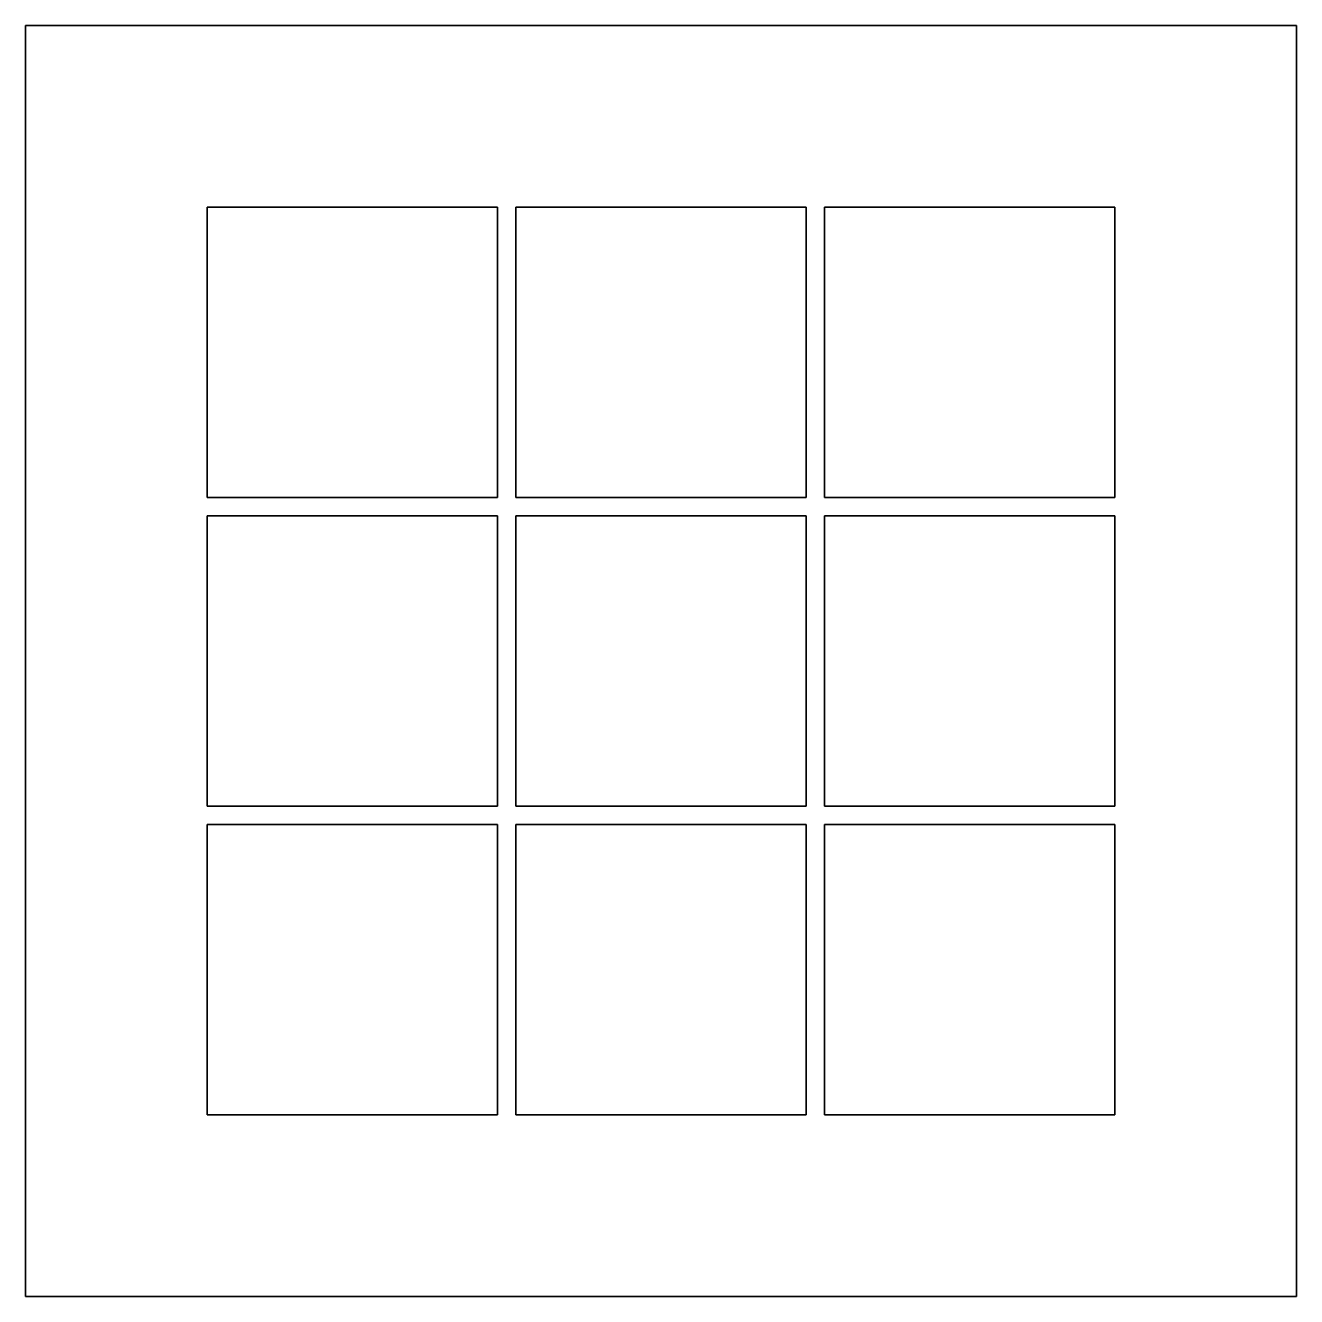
# Model space of a CAD drawing. Extents: x 78 to 218, y 35 to 175.
import ezdxf

# ---------------------------------------------------------------- set-up
doc = ezdxf.new("R2010")
doc.units = 0

msp = doc.modelspace()

# ---------------------------------------------------------------- linework, layer by layer
at = {"color": 7, "lineweight": 35}
for p, q in [((78.5, 175), (78.5, 34.999996)), ((78.5, 175), (218.5, 175)), ((218.5, 34.999996), (218.5, 175)), ((98.5, 155), (98.5, 123)), ((98.5, 155), (130.5, 155)), ((130.5, 123), (130.5, 155)), ((132.5, 155), (132.5, 123)), ((132.5, 155), (164.5, 155)), ((164.5, 123), (164.5, 155)), ((166.5, 155), (166.5, 123)), ((166.5, 155), (198.5, 155)), ((198.5, 123), (198.5, 155)), ((130.5, 123), (98.5, 123)), ((164.5, 123), (132.5, 123)), ((198.5, 123), (166.5, 123)), ((98.5, 121), (98.5, 89)), ((98.5, 121), (130.5, 121)), ((130.5, 89), (130.5, 121)), ((132.5, 121), (132.5, 89)), ((132.5, 121), (164.5, 121)), ((164.5, 89), (164.5, 121)), ((166.5, 121), (166.5, 89)), ((166.5, 121), (198.5, 121)), ((198.5, 89), (198.5, 121)), ((130.5, 89), (98.5, 89)), ((164.5, 89), (132.5, 89)), ((198.5, 89), (166.5, 89)), ((98.5, 87), (98.5, 54.999996)), ((98.5, 87), (130.5, 87)), ((130.5, 54.999996), (130.5, 87)), ((132.5, 87), (132.5, 54.999996)), ((132.5, 87), (164.5, 87)), ((164.5, 54.999996), (164.5, 87)), ((166.5, 87), (166.5, 54.999996)), ((166.5, 87), (198.5, 87)), ((198.5, 54.999996), (198.5, 87)), ((130.5, 54.999996), (98.5, 54.999996)), ((164.5, 54.999996), (132.5, 54.999996)), ((198.5, 54.999996), (166.5, 54.999996)), ((218.5, 34.999996), (78.5, 34.999996))]:
    msp.add_line(p, q, dxfattribs=at)

doc.saveas('drawing.dxf')
